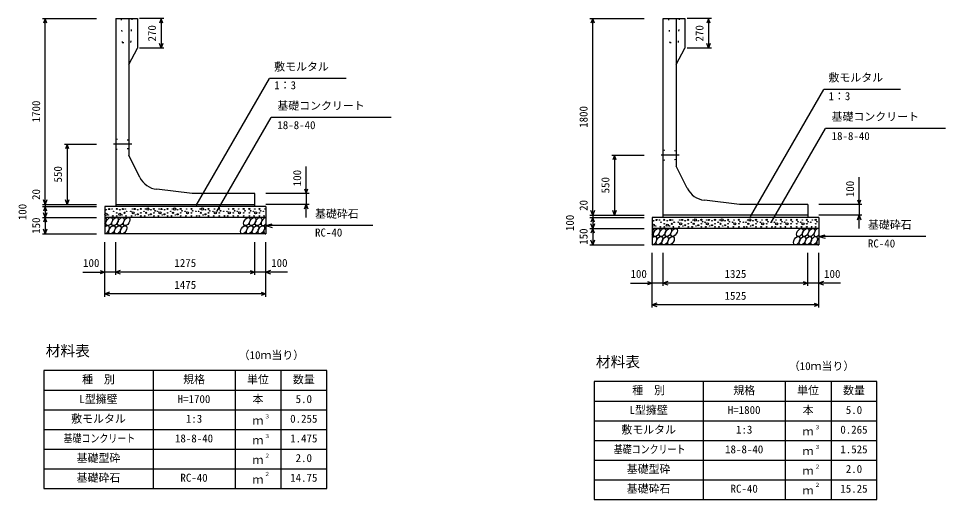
# Model space of a CAD drawing. Units: millimetres, scale not verified. Extents: x -50400 to 50400, y -17820 to 17820.
# Drawn here: x 11173 to 19659, y -3481 to 919 of the extents above; entities that cross this region are included whole.
import ezdxf
from ezdxf.enums import TextEntityAlignment as Align

# ---------------------------------------------------------------- set-up
doc = ezdxf.new("R2010")
doc.units = ezdxf.units.MM
doc.header["$LTSCALE"] = 60
doc.linetypes.add('DOTTED', pattern=[1.75, 0.25, -1.5])
doc.linetypes.add('LONG_DASHED_DOTTED', pattern=[15.25, 12, -1.5, 0.25, -1.5])
for name, color, linetype, lineweight in [('0-0_CENTER', 7, 'LONG_DASHED_DOTTED', 25), ('0-1_DIM', 7, 'Continuous', 25), ('0-3_HATCH', 6, 'Continuous', 25), ('0-4_HYO', 3, 'Continuous', 25), ('0-5_HYO2', 4, 'Continuous', 25), ('0-6_OUTLINE', 1, 'Continuous', 25), ('0-7_OUTLINE2', 4, 'DOTTED', 25), ('0-8_TXT', 7, 'Continuous', 25)]:
    doc.layers.add(name, color=color, linetype=linetype, lineweight=lineweight)
doc.styles.add('ＭＳ ゴシック', font='')
doc.styles.get('ＭＳ ゴシック').set_extended_font_data('MS Gothic')

msp = doc.modelspace()

# ---------------------------------------------------------------- linework, layer by layer
at = {"layer": '0-0_CENTER'}
for p, q in [((12209.28, -230.94), (12043.25, -230.94)), ((17221.28, -330.94), (17055.25, -330.94))]:
    msp.add_line(p, q, dxfattribs=at)
at = {"layer": '0-1_DIM'}
for p, q in [((11392, 919.06), (11887, 919.06)), ((11417, -780.94), (11417, 919.06)), ((12503.41, 919.06), (12281.5, 919.06)), ((12478.41, 919.06), (12478.41, 649.06)), ((16404, 919.06), (16899, 919.06)), ((16429, -880.94), (16429, 919.06)), ((17515.41, 919.06), (17293.5, 919.06)), ((17490.41, 919.06), (17490.41, 649.06)), ((12503.41, 649.06), (12281.5, 649.06)), ((17515.41, 649.06), (17293.5, 649.06)), ((12799.15, -792.26), (13470.42, 370.41)), ((14172.83, 370.41), (13470.42, 370.41)), ((17873.65, -892.26), (18544.92, 270.41)), ((19247.33, 270.41), (18544.92, 270.41)), ((12988.63, -846.66), (13484.9, 12.91)), ((14584.44, 12.91), (13484.9, 12.91)), ((18063.13, -946.66), (18559.4, -87.09)), ((19658.94, -87.09), (18559.4, -87.09)), ((11592, -230.94), (11887, -230.94)), ((11617, -230.94), (11617, -780.94)), ((16604, -330.94), (16899, -330.94)), ((16629, -330.94), (16629, -880.94)), ((13807, -680.94), (13807, -433.25)), ((18869, -780.94), (18869, -533.25)), ((13832, -680.94), (13437, -680.94)), ((13807, -680.94), (13807, -780.94)), ((11392, -780.94), (11887, -780.94)), ((11392, -800.94), (11887, -800.94)), ((11417, -780.94), (11417, -800.94)), ((11417, -800.94), (11417, -900.94)), ((13832, -780.94), (13437, -780.94)), ((13807, -900.94), (13807, -780.94)), ((18894, -780.94), (18499, -780.94)), ((18869, -780.94), (18869, -880.94)), ((11392, -900.94), (11887, -900.94)), ((11417, -900.94), (11417, -1050.94)), ((16404, -880.94), (16899, -880.94)), ((16404, -900.94), (16899, -900.94)), ((16429, -880.94), (16429, -900.94)), ((16429, -900.94), (16429, -1000.94)), ((18894, -880.94), (18499, -880.94)), ((18869, -1000.94), (18869, -880.94)), ((13437, -975.94), (13494.96, -960.41)), ((14417.32, -975.94), (13437, -975.94)), ((13437, -975.94), (13494.96, -991.47)), ((16404, -1000.94), (16899, -1000.94)), ((16429, -1000.94), (16429, -1150.94)), ((11392, -1050.94), (11887, -1050.94)), ((18499, -1075.94), (18556.96, -1060.41)), ((19479.32, -1075.94), (18499, -1075.94)), ((18499, -1075.94), (18556.96, -1091.47)), ((11962, -1625.94), (11962, -1125.94)), ((12062, -1425.94), (12062, -1125.94)), ((13337, -1425.94), (13337, -1125.94)), ((13337, -1425.94), (13337, -1125.94)), ((13437, -1625.94), (13437, -1125.94)), ((16404, -1150.94), (16899, -1150.94)), ((16974, -1725.94), (16974, -1225.94)), ((17074, -1525.94), (17074, -1225.94)), ((18399, -1525.94), (18399, -1225.94)), ((18399, -1525.94), (18399, -1225.94)), ((18499, -1725.94), (18499, -1225.94)), ((11762.46, -1400.94), (11962, -1400.94)), ((12062, -1400.94), (11962, -1400.94)), ((13337, -1400.94), (12062, -1400.94)), ((13437, -1400.94), (13337, -1400.94)), ((13636.54, -1400.94), (13437, -1400.94)), ((16774.46, -1500.94), (16974, -1500.94)), ((17074, -1500.94), (16974, -1500.94)), ((18399, -1500.94), (17074, -1500.94)), ((18499, -1500.94), (18399, -1500.94)), ((18698.54, -1500.94), (18499, -1500.94)), ((13437, -1600.94), (11962, -1600.94)), ((18499, -1700.94), (16974, -1700.94))]:
    msp.add_line(p, q, dxfattribs=at)
for points in [[(11432.39, 876.78), (11417, 919.06), (11401.61, 876.78)], [(12493.8, 876.78), (12478.41, 919.06), (12463.02, 876.78)], [(16444.39, 876.78), (16429, 919.06), (16413.61, 876.78)], [(17505.8, 876.78), (17490.41, 919.06), (17475.02, 876.78)], [(12493.8, 691.35), (12478.41, 649.06), (12463.02, 691.35)], [(17505.8, 691.35), (17490.41, 649.06), (17475.02, 691.35)], [(11632.39, -273.22), (11617, -230.94), (11601.61, -273.22)], [(16644.39, -373.22), (16629, -330.94), (16613.61, -373.22)], [(13791.61, -638.65), (13807, -680.94), (13822.39, -638.65)], [(11432.39, -738.65), (11417, -780.94), (11401.61, -738.65)], [(11632.39, -738.65), (11617, -780.94), (11601.61, -738.65)], [(18853.61, -738.65), (18869, -780.94), (18884.39, -738.65)], [(11432.39, -843.22), (11417, -800.94), (11401.61, -843.22)], [(13791.61, -823.22), (13807, -780.94), (13822.39, -823.22)], [(16444.39, -838.65), (16429, -880.94), (16413.61, -838.65)], [(16644.39, -838.65), (16629, -880.94), (16613.61, -838.65)], [(11432.39, -858.65), (11417, -900.94), (11401.61, -858.65)], [(11432.39, -943.22), (11417, -900.94), (11401.61, -943.22)], [(16444.39, -943.22), (16429, -900.94), (16413.61, -943.22)], [(18853.61, -923.22), (18869, -880.94), (18884.39, -923.22)], [(11432.39, -1008.65), (11417, -1050.94), (11401.61, -1008.65)], [(16444.39, -958.65), (16429, -1000.94), (16413.61, -958.65)], [(16444.39, -1043.22), (16429, -1000.94), (16413.61, -1043.22)], [(16444.39, -1108.65), (16429, -1150.94), (16413.61, -1108.65)], [(11919.71, -1385.55), (11962, -1400.94), (11919.71, -1416.33)], [(12104.29, -1385.55), (12062, -1400.94), (12104.29, -1416.33)], [(13294.71, -1385.55), (13337, -1400.94), (13294.71, -1416.33)], [(13479.29, -1385.55), (13437, -1400.94), (13479.29, -1416.33)], [(16931.71, -1485.55), (16974, -1500.94), (16931.71, -1516.33)], [(17116.29, -1485.55), (17074, -1500.94), (17116.29, -1516.33)], [(18356.71, -1485.55), (18399, -1500.94), (18356.71, -1516.33)], [(18541.29, -1485.55), (18499, -1500.94), (18541.29, -1516.33)], [(12004.29, -1585.55), (11962, -1600.94), (12004.29, -1616.33)], [(13394.71, -1585.55), (13437, -1600.94), (13394.71, -1616.33)], [(17016.29, -1685.55), (16974, -1700.94), (17016.29, -1716.33)], [(18456.71, -1685.55), (18499, -1700.94), (18456.71, -1716.33)]]:
    msp.add_lwpolyline(points, dxfattribs=at)
at = {"layer": '0-3_HATCH'}
for centre, radius in [((11973.9, -830.76), 2.5), ((12001.94, -823.76), 5), ((12029.07, -823.76), 2.5), ((12043.09, -844.77), 2.5), ((12071.97, -822.89), 5), ((12100.01, -830.76), 2.5), ((12128.04, -823.76), 5), ((12149.07, -823.76), 2.5), ((12163.09, -844.77), 2.5), ((12200.91, -844.77), 2.5), ((12214.93, -823.76), 2.5), ((12235.96, -823.76), 5), ((12263.99, -830.76), 2.5), ((12292.03, -822.89), 5), ((12320.91, -844.77), 2.5), ((12334.93, -823.76), 2.5), ((12355.96, -823.76), 10), ((12383.99, -830.76), 2.5), ((12412.03, -822.89), 5), ((12423.37, -840.45), 2.5), ((12446.13, -844.77), 2.5), ((12460.15, -823.76), 2.5), ((12481.18, -823.76), 5), ((12509.22, -830.76), 2.5), ((12537.26, -822.89), 5), ((12566.13, -844.77), 2.5), ((12580.15, -823.76), 2.5), ((12601.18, -823.76), 10), ((12629.22, -830.76), 2.5), ((12657.26, -822.89), 5), ((12668.6, -840.45), 2.5), ((12698.06, -844.77), 2.5), ((12712.08, -823.76), 2.5), ((12755.7, -822.89), 5), ((12767.04, -840.45), 2.5), ((12796.5, -844.77), 2.5), ((12820.83, -844.77), 2.5), ((12834.85, -823.76), 2.5), ((12855.88, -823.76), 10), ((12883.91, -830.76), 2.5), ((12911.95, -822.89), 5), ((12923.29, -840.45), 2.5), ((12952.75, -844.77), 2.5), ((12966.77, -823.76), 2.5), ((13010.39, -822.89), 5), ((13021.73, -840.45), 2.5), ((13051.19, -844.77), 2.5), ((13081.18, -844.77), 2.5), ((13095.2, -823.76), 2.5), ((13138.82, -822.89), 5), ((13150.16, -840.45), 2.5), ((13175.1, -844.77), 2.5), ((13189.12, -823.76), 2.5), ((13233.92, -822.89), 5), ((13245.26, -840.45), 2.5), ((13285.8, -822.89), 5), ((13297.14, -840.45), 2.5), ((13322.08, -844.77), 2.5), ((13336.1, -823.76), 2.5), ((13377.78, -822.89), 5), ((13389.12, -840.45), 2.5), ((13414.07, -844.77), 2.5), ((13428.09, -823.76), 2.5), ((11973.9, -871.91), 10), ((11994.93, -878.91), 2.5), ((12036.08, -886.79), 2.5), ((12071.97, -858.78), 2.5), ((12071.97, -886.79), 2.5), ((12100.01, -871.91), 10), ((12121.03, -878.91), 2.5), ((12142.06, -858.78), 5), ((12156.08, -886.79), 2.5), ((12207.92, -886.79), 2.5), ((12221.94, -858.78), 10), ((12242.97, -878.91), 2.5), ((12263.99, -871.91), 5), ((12292.03, -858.78), 2.5), ((12292.03, -886.79), 2.5), ((12327.92, -886.79), 2.5), ((12341.94, -858.78), 5), ((12362.97, -878.91), 2.5), ((12383.99, -871.91), 5), ((12412.03, -858.78), 2.5), ((12412.03, -886.79), 2.5), ((12453.14, -886.79), 2.5), ((12467.16, -858.78), 10), ((12488.19, -878.91), 2.5), ((12509.22, -871.91), 5), ((12537.26, -858.78), 2.5), ((12537.26, -886.79), 2.5), ((12573.14, -886.79), 2.5), ((12587.16, -858.78), 5), ((12608.19, -878.91), 2.5), ((12629.22, -871.91), 5), ((12657.26, -858.78), 2.5), ((12657.26, -886.79), 2.5), ((12705.07, -886.79), 2.5), ((12719.09, -858.78), 10), ((12755.7, -858.78), 2.5), ((12755.7, -886.79), 2.5), ((12803.51, -886.79), 2.5), ((12827.84, -886.79), 2.5), ((12841.86, -858.78), 5), ((12862.89, -878.91), 2.5), ((12883.91, -871.91), 5), ((12911.95, -858.78), 2.5), ((12911.95, -886.79), 2.5), ((12959.76, -886.79), 2.5), ((12973.78, -858.78), 10), ((13010.39, -858.78), 2.5), ((13010.39, -886.79), 2.5), ((13058.2, -886.79), 2.5), ((13088.19, -886.79), 2.5), ((13102.21, -858.78), 10), ((13138.82, -858.78), 2.5), ((13138.82, -886.79), 2.5), ((13182.11, -886.79), 2.5), ((13196.13, -858.78), 10), ((13233.92, -858.78), 2.5), ((13233.92, -886.79), 2.5), ((13285.8, -858.78), 2.5), ((13285.8, -886.79), 2.5), ((13329.09, -886.79), 2.5), ((13343.11, -858.78), 10), ((13377.78, -858.78), 2.5), ((13377.78, -886.79), 2.5), ((13421.08, -886.79), 2.5), ((16985.9, -930.76), 2.5), ((17013.94, -923.76), 5), ((17041.07, -923.76), 2.5), ((17083.97, -922.89), 5), ((17112.01, -930.76), 2.5), ((17140.04, -923.76), 5), ((17161.07, -923.76), 2.5), ((17226.93, -923.76), 2.5), ((17247.96, -923.76), 5), ((17275.99, -930.76), 2.5), ((17304.03, -922.89), 5), ((17346.93, -923.76), 2.5), ((17367.96, -923.76), 10), ((17395.99, -930.76), 2.5), ((17424.03, -922.89), 5), ((17472.15, -923.76), 2.5), ((17493.18, -923.76), 5), ((17521.22, -930.76), 2.5), ((17549.26, -922.89), 5), ((17592.15, -923.76), 2.5), ((17613.18, -923.76), 10), ((17641.22, -930.76), 2.5), ((17669.26, -922.89), 5), ((17724.08, -923.76), 2.5), ((17767.7, -922.89), 5), ((17846.85, -923.76), 2.5), ((17867.88, -923.76), 10), ((17895.91, -930.76), 2.5), ((17923.95, -922.89), 5), ((17978.77, -923.76), 2.5), ((18022.39, -922.89), 5), ((18107.2, -923.76), 2.5), ((18150.82, -922.89), 5), ((18201.12, -923.76), 2.5), ((18245.92, -922.89), 5), ((18297.8, -922.89), 5), ((18348.1, -923.76), 2.5), ((18389.78, -922.89), 5), ((18440.09, -923.76), 2.5), ((18470.84, -922.89), 5), ((16985.9, -971.91), 10), ((17006.93, -978.91), 2.5), ((17048.08, -986.79), 2.5), ((17055.09, -944.77), 2.5), ((17083.97, -958.78), 2.5), ((17083.97, -986.79), 2.5), ((17112.01, -971.91), 10), ((17133.03, -978.91), 2.5), ((17154.06, -958.78), 5), ((17168.08, -986.79), 2.5), ((17175.09, -944.77), 2.5), ((17212.91, -944.77), 2.5), ((17219.92, -986.79), 2.5), ((17233.94, -958.78), 10), ((17254.97, -978.91), 2.5), ((17275.99, -971.91), 5), ((17304.03, -958.78), 2.5), ((17304.03, -986.79), 2.5), ((17332.91, -944.77), 2.5), ((17339.92, -986.79), 2.5), ((17353.94, -958.78), 5), ((17374.97, -978.91), 2.5), ((17395.99, -971.91), 5), ((17424.03, -958.78), 2.5), ((17424.03, -986.79), 2.5), ((17435.37, -940.45), 2.5), ((17458.13, -944.77), 2.5), ((17465.14, -986.79), 2.5), ((17479.16, -958.78), 10), ((17500.19, -978.91), 2.5), ((17521.22, -971.91), 5), ((17549.26, -958.78), 2.5), ((17549.26, -986.79), 2.5), ((17578.13, -944.77), 2.5), ((17585.14, -986.79), 2.5), ((17599.16, -958.78), 5), ((17620.19, -978.91), 2.5), ((17641.22, -971.91), 5), ((17669.26, -958.78), 2.5), ((17669.26, -986.79), 2.5), ((17680.6, -940.45), 2.5), ((17710.06, -944.77), 2.5), ((17717.07, -986.79), 2.5), ((17731.09, -958.78), 10), ((17767.7, -958.78), 2.5), ((17767.7, -986.79), 2.5), ((17779.04, -940.45), 2.5), ((17808.5, -944.77), 2.5), ((17815.51, -986.79), 2.5), ((17832.83, -944.77), 2.5), ((17839.84, -986.79), 2.5), ((17853.86, -958.78), 5), ((17874.89, -978.91), 2.5), ((17895.91, -971.91), 5), ((17923.95, -958.78), 2.5), ((17923.95, -986.79), 2.5), ((17935.29, -940.45), 2.5), ((17964.75, -944.77), 2.5), ((17971.76, -986.79), 2.5), ((17985.78, -958.78), 10), ((18022.39, -958.78), 2.5), ((18022.39, -986.79), 2.5), ((18033.73, -940.45), 2.5), ((18063.19, -944.77), 2.5), ((18070.2, -986.79), 2.5), ((18093.18, -944.77), 2.5), ((18100.19, -986.79), 2.5), ((18114.21, -958.78), 10), ((18150.82, -958.78), 2.5), ((18150.82, -986.79), 2.5), ((18162.16, -940.45), 2.5), ((18187.1, -944.77), 2.5), ((18194.11, -986.79), 2.5), ((18208.13, -958.78), 10), ((18245.92, -958.78), 2.5), ((18245.92, -986.79), 2.5), ((18257.26, -940.45), 2.5), ((18297.8, -958.78), 2.5), ((18297.8, -986.79), 2.5), ((18309.14, -940.45), 2.5), ((18334.08, -944.77), 2.5), ((18341.09, -986.79), 2.5), ((18355.11, -958.78), 10), ((18389.78, -958.78), 2.5), ((18389.78, -986.79), 2.5), ((18401.12, -940.45), 2.5), ((18426.07, -944.77), 2.5), ((18433.08, -986.79), 2.5), ((18470.84, -958.78), 2.5), ((18470.84, -986.79), 2.5), ((18482.18, -940.45), 2.5)]:
    msp.add_circle(centre, radius, dxfattribs=at)
for centre, start_param, end_param in [((11949.64, -938.46), 4.385593, 6.6745444), ((13423.14, -938.46), 0.3357715, 4.4411806), ((11974.96, -1013.45), 3.5111464, 7.548991), ((13448.46, -1013.45), 1.2110787, 3.5658734), ((16961.64, -1038.46), 4.385593, 6.6745444), ((18485.14, -1038.46), 0.3357715, 4.4411806), ((16986.96, -1113.45), 3.5111464, 7.548991), ((18510.46, -1113.45), 1.2110787, 3.5658734)]:
    msp.add_ellipse(centre, major_axis=(21.81, 35.31), ratio=0.5792, start_param=start_param, end_param=end_param, dxfattribs=at)
for centre in [(12002.84, -938.46), (12056.05, -938.46), (12109.26, -938.46), (12162.47, -938.46), (13263.51, -938.46), (13316.72, -938.46), (13369.93, -938.46), (12028.16, -1013.45), (12081.37, -1013.45), (12134.58, -1013.45), (13235.63, -1013.45), (13288.84, -1013.45), (13342.04, -1013.45), (13395.25, -1013.45), (17014.84, -1038.46), (17068.05, -1038.46), (17121.26, -1038.46), (17174.47, -1038.46), (18325.51, -1038.46), (18378.72, -1038.46), (18431.93, -1038.46), (17040.16, -1113.45), (17093.37, -1113.45), (17146.58, -1113.45), (18297.63, -1113.45), (18350.84, -1113.45), (18404.04, -1113.45), (18457.25, -1113.45)]:
    msp.add_ellipse(centre, major_axis=(21.81, 35.31), ratio=0.5792, dxfattribs=at)
at = {"layer": '0-4_HYO'}
for p, q in [((12404.5, -2300.94), (12404.5, -3380.94)), ((13154.5, -2300.94), (13154.5, -3380.94)), ((13574.5, -2300.94), (13574.5, -3380.94)), ((17441.5, -2400.94), (17441.5, -3480.94)), ((18191.5, -2400.94), (18191.5, -3480.94)), ((18611.5, -2400.94), (18611.5, -3480.94)), ((11404.5, -2480.94), (13994.5, -2480.94)), ((16441.5, -2580.94), (19031.5, -2580.94))]:
    msp.add_line(p, q, dxfattribs=at)
for points in [[(11404.5, -3380.94), (13994.5, -3380.94), (13994.5, -2300.94), (11404.5, -2300.94)], [(16441.5, -3480.94), (19031.5, -3480.94), (19031.5, -2400.94), (16441.5, -2400.94)]]:
    msp.add_lwpolyline(points, close=True, dxfattribs=at)
at = {"layer": '0-5_HYO2'}
for p, q in [((11404.5, -2660.94), (13994.5, -2660.94)), ((16441.5, -2760.94), (19031.5, -2760.94)), ((11404.5, -2840.94), (13994.5, -2840.94)), ((16441.5, -2940.94), (19031.5, -2940.94)), ((11404.5, -3020.94), (13994.5, -3020.94)), ((16441.5, -3120.94), (19031.5, -3120.94)), ((11404.5, -3200.94), (13994.5, -3200.94)), ((16441.5, -3300.94), (19031.5, -3300.94))]:
    msp.add_line(p, q, dxfattribs=at)
at = {"layer": '0-6_OUTLINE'}
for p, q in [((12062, 919.06), (12262, 919.06)), ((12062, 919.06), (12062, -800.94)), ((12182, 919.06), (12182, -330.94)), ((12262, 919.06), (12262, 649.06)), ((17074, 919.06), (17274, 919.06)), ((17074, -900.94), (17074, 919.06)), ((17194, 919.06), (17194, -430.94)), ((17274, 919.06), (17274, 649.06)), ((12182, 499.06), (12262, 649.06)), ((17194, 499.06), (17274, 649.06)), ((12283.64, -534.21), (12182, -330.94)), ((17295.64, -634.21), (17194, -430.94)), ((12762, -680.94), (12439.42, -643.43)), ((13337, -680.94), (12762, -680.94)), ((13337, -800.94), (13337, -680.94)), ((17774, -780.94), (17451.42, -743.43)), ((13437, -800.94), (11962, -800.94)), ((11962, -800.94), (11962, -1050.94)), ((12062, -780.94), (13337, -780.94)), ((13437, -800.94), (13437, -1050.94)), ((18399, -780.94), (17774, -780.94)), ((18399, -780.94), (18399, -900.94)), ((13437, -900.94), (11962, -900.94)), ((18499, -900.94), (16974, -900.94)), ((16974, -900.94), (16974, -1150.94)), ((18399, -880.94), (17074, -880.94)), ((18499, -900.94), (18499, -1150.94)), ((18499, -1000.94), (16974, -1000.94)), ((13437, -1050.94), (11962, -1050.94)), ((18499, -1150.94), (16974, -1150.94))]:
    msp.add_line(p, q, dxfattribs=at)
for centre in [(12462.52, -444.77), (17474.52, -544.77)]:
    msp.add_arc(centre, 200, 206.56505, 263.36749, dxfattribs=at)
at = {"layer": '0-7_OUTLINE2'}
for p, q in [((12112, 919.06), (12122, 699.06)), ((17124, 919.06), (17134, 699.06)), ((12182, -193.44), (12062, -185.94)), ((12062, -275.94), (12182, -268.44)), ((17194, -293.44), (17074, -285.94)), ((17074, -375.94), (17194, -368.44))]:
    msp.add_line(p, q, dxfattribs=at)
for points in [[(12122, 699.06), (12202, 699.06), (12212, 919.06)], [(17134, 699.06), (17214, 699.06), (17224, 919.06)]]:
    msp.add_lwpolyline(points, dxfattribs=at)

# ---------------------------------------------------------------- texts
at = {"layer": '0-1_DIM', "style": 'ＭＳ ゴシック'}
for s, p in [('270', (12453.41, 709.06)), ('270', (17465.41, 709.06)), ('1700', (11392, -30.94)), ('1800', (16404, -80.94)), ('550', (11592, -580.94)), ('100', (13782, -615.3)), ('550', (16604, -680.94)), ('100', (18844, -715.3)), ('20', (11392, -740.87)), ('20', (16404, -840.87)), ('100', (11267, -925.94)), ('150', (11392, -1050.94)), ('100', (16279, -1025.94)), ('150', (16404, -1150.94))]:
    msp.add_text(s, height=73.31, rotation=90, dxfattribs=at).set_placement(p, align=Align.BOTTOM_LEFT)
for s, p in [('敷モルタル', (13513.27, 420.41)), ('敷モルタル', (18587.77, 320.41)), ('1：3', (13513.27, 250.3)), ('1：3', (18587.77, 150.3)), ('基礎コンクリート', (13542.15, 62.91)), ('基礎コンクリート', (18616.65, -37.09)), ('18-8-40', (13542.15, -114.72)), ('18-8-40', (18616.65, -214.72)), ('基礎砕石', (13887.25, -925.94)), ('基礎砕石', (18949.25, -1025.94)), ('RC-40', (13887.25, -1097.32)), ('RC-40', (18949.25, -1197.32)), ('100', (11763.36, -1375.94)), ('1275', (12599.5, -1375.94)), ('100', (13485.64, -1375.94)), ('100', (16775.36, -1475.94)), ('1325', (17636.5, -1475.94)), ('100', (18547.64, -1475.94)), ('1475', (12599.5, -1575.94)), ('1525', (17636.5, -1675.94))]:
    msp.add_text(s, height=73.31, dxfattribs=at).set_placement(p, align=Align.BOTTOM_LEFT)
at = {"layer": '0-8_TXT', "style": 'ＭＳ ゴシック'}
for s, height, p in [('材料表', 98.97, (11421.17, -2200.94)), ('（10ｍ当り）', 73.31, (13187.83, -2219.27)), ('材料表', 98.97, (16458.17, -2300.94)), ('（10ｍ当り）', 73.31, (18224.83, -2319.27)), ('種\u3000別', 73.31, (11754.5, -2440.94)), ('規格', 73.31, (12679.5, -2440.94)), ('単位', 73.31, (13264.5, -2440.94)), ('数量', 73.31, (13684.5, -2440.94)), ('種\u3000別', 73.31, (16791.5, -2540.94)), ('規格', 73.31, (17716.5, -2540.94)), ('単位', 73.31, (18301.5, -2540.94)), ('数量', 73.31, (18721.5, -2540.94)), ('L型擁壁', 73.31, (11729.5, -2620.94)), ('H=1700', 73.31, (12629.5, -2620.94)), ('本', 73.31, (13314.5, -2620.94)), ('5.0', 73.31, (13709.5, -2620.94)), ('L型擁壁', 73.31, (16766.5, -2720.94)), ('H=1800', 73.31, (17666.5, -2720.94)), ('本', 73.31, (18351.5, -2720.94)), ('5.0', 73.31, (18746.5, -2720.94)), ('敷モルタル', 73.31, (11654.5, -2800.94)), ('1:3', 73.31, (12704.5, -2800.94)), ('３', 36.66, (13423.74, -2750.32)), ('0.255', 73.31, (13659.5, -2800.94)), ('ｍ', 73.31, (13314.5, -2817.61)), ('敷モルタル', 73.31, (16691.5, -2900.94)), ('３', 36.66, (13423.74, -2930.32)), ('1:3', 73.31, (17741.5, -2900.94)), ('ｍ', 73.31, (18351.5, -2917.61)), ('３', 36.66, (18460.74, -2850.32)), ('0.265', 73.31, (18696.5, -2900.94)), ('18-8-40', 73.31, (12604.5, -2980.94)), ('ｍ', 73.31, (13314.5, -2997.61)), ('1.475', 73.31, (13659.5, -2980.94)), ('基礎型砕', 73.31, (11704.5, -3160.94)), ('18-8-40', 73.31, (17641.5, -3080.94)), ('ｍ', 73.31, (18351.5, -3097.61)), ('３', 36.66, (18460.74, -3030.32)), ('1.525', 73.31, (18696.5, -3080.94)), ('ｍ', 73.31, (13314.5, -3177.61)), ('２', 36.66, (13423.74, -3110.32)), ('2.0', 73.31, (13709.5, -3160.94)), ('基礎型砕', 73.31, (16741.5, -3260.94)), ('ｍ', 73.31, (18351.5, -3277.61)), ('２', 36.66, (18460.74, -3210.32)), ('2.0', 73.31, (18746.5, -3260.94)), ('基礎砕石', 73.31, (11704.5, -3340.94)), ('RC-40', 73.31, (12654.5, -3340.94)), ('ｍ', 73.31, (13314.5, -3357.61)), ('２', 36.66, (13423.74, -3276.99)), ('14.75', 73.31, (13659.5, -3340.94)), ('基礎砕石', 73.31, (16741.5, -3440.94)), ('RC-40', 73.31, (17691.5, -3440.94)), ('ｍ', 73.31, (18351.5, -3457.61)), ('２', 36.66, (18460.74, -3376.99)), ('15.25', 73.31, (18696.5, -3440.94))]:
    msp.add_text(s, height=height, dxfattribs=at).set_placement(p, align=Align.BOTTOM_LEFT)
at = {"layer": '0-8_TXT', "style": 'ＭＳ ゴシック', "width": 0.8}
for p in [(11584.5, -2980.94), (16621.5, -3080.94)]:
    msp.add_text('基礎コンクリート', height=73.31, dxfattribs=at).set_placement(p, align=Align.BOTTOM_LEFT)

doc.saveas('drawing.dxf')
